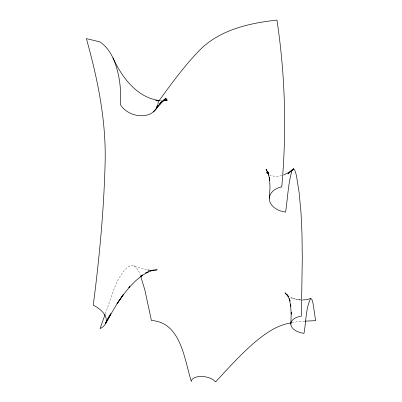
<?xml version="1.0" encoding="UTF-8"?>
<svg xmlns="http://www.w3.org/2000/svg" width="402" height="402" viewBox="0 0 402 402"><rect width="100%" height="100%" fill="white"/><g stroke="black" fill="none" stroke-linecap="round" stroke-linejoin="round"><path stroke-width="0.3" stroke-dasharray="2.01 1.51" d="M105.334 313.806C109.565 302.435 112.751 290.646 118.087 279.717C121.525 274.335 124.71 267.637 131.107 265.33C137.399 266.315 143.132 269.687 149.574 270.169M281.701 175.553L278.676 176.327L274.154 176.297L270.084 175.021M292.118 322.741L298.812 321.464L304.414 321.198M160.046 100.545L162.468 100.43M149.876 270.089L147.006 269.938L150.031 270.315M301.173 299.987L296.344 299.43L300.862 300.093L298.284 299.802L291.465 297.998L294.43 298.917L289.028 296.264M133.956 265.777L136.62 268.094L139.002 272.053L140.414 275.511"/><path stroke-width="0.6" d="M290.812 324.233L291.259 312.354L291.209 314.138L290.566 304.641L290.837 306.234L289.204 298.706L290.113 301.033L287.249 294.686L288.581 296.666M269.355 198.302L270.018 187.478L269.556 177.312L269.752 180.423L268.094 172.021L268.928 175.372L266.044 169.147L267.747 172.614M305.038 321.168L315.62 320.655L313.063 303.485L311.816 299.199L310.575 298.58C305.475 309.274 306.183 321.896 303.972 333.343A15.432 8.769 4.2 0 1 290.862 324.756A15.432 8.769 4.2 0 1 301.369 316.183L302.289 257.948L301.977 233.602L301.008 212.698L299.123 192.518L296.415 175.473L295.138 171.001L293.661 168.8L292.113 170.157C288.078 183.759 287.711 198.131 285.586 212.09A18.628 12.975 3.7 0 1 269.456 200.05A18.628 12.975 3.7 0 1 281.762 186.84C286.792 131.283 285.289 75.264 276.943 20.1C248.763 23.165 218.834 29.989 198.543 51.295C183.573 66.938 170.79 84.465 158.162 102.002A20.572 15.784 19.6 0 1 143.137 115.716A20.572 15.784 19.6 0 1 120.464 104.761C121.118 93.264 120.329 81.656 117.359 70.501C114.459 59.486 109.681 48.456 99.892 41.878L86.38 38.602C97.786 79.42 106.414 121.449 105.083 164.051C103.816 211.251 99.324 258.365 93.269 305.178A26.08 14.125 15 0 1 101.53 327.791L100.048 328.58L105.133 314.384M105.424 323.856L109.806 315.354M110.354 314.294L105.756 323.138L110.932 313.655L105.992 322.464L117.479 303.033L123.479 294.47L117.479 303.033M116.947 303.902L122.746 295.465L129.861 286.591L128.896 287.752L135.519 280.887L142.75 274.988L140.846 276.315L148.363 271.817L145.619 272.973L153.298 270.079L150.072 270.812M155.403 109.922L161.78 101.827L153.388 111.932M161.78 101.827L159.453 104.631L165.966 98.058L159.76 103.982M157.986 105.676L156.659 106.947L157.986 105.696M159.755 104.023L165.463 99.234L163.805 100.033M292.113 170.157L287.968 173.875L293.661 168.8L288.551 172.589L283.516 175.091M163.222 100.485L167.036 98.972L164.629 99.656M310.575 298.58L306.46 299.661L302.329 300.063M291.51 322.856C276.727 324.831 264.35 334.223 253.24 343.564C239.823 355.453 227.758 368.75 215.608 381.9L213.467 379.935A12.799 6.437 9.1 0 0 199.693 376.493A12.799 6.437 9.1 0 0 191.317 381.382C184.352 359.559 181.081 322.298 151.418 320.5L144.881 290.038L140.65 276.089M150.117 270.853L157.147 269.827L153.418 270.114M162.755 100.45L167.317 100.193L163.076 100.399M159.443 100.575L155.805 100.751L157.649 100.751M151.237 270.471L153.056 270.697L151.313 270.435M159.559 100.57C136.971 97.797 121.685 77.073 112.962 57.782M268.571 173.976L266.556 172.579L268.747 174.277M286.747 294.525L284.928 292.802L288.515 296.726"/></g></svg>
